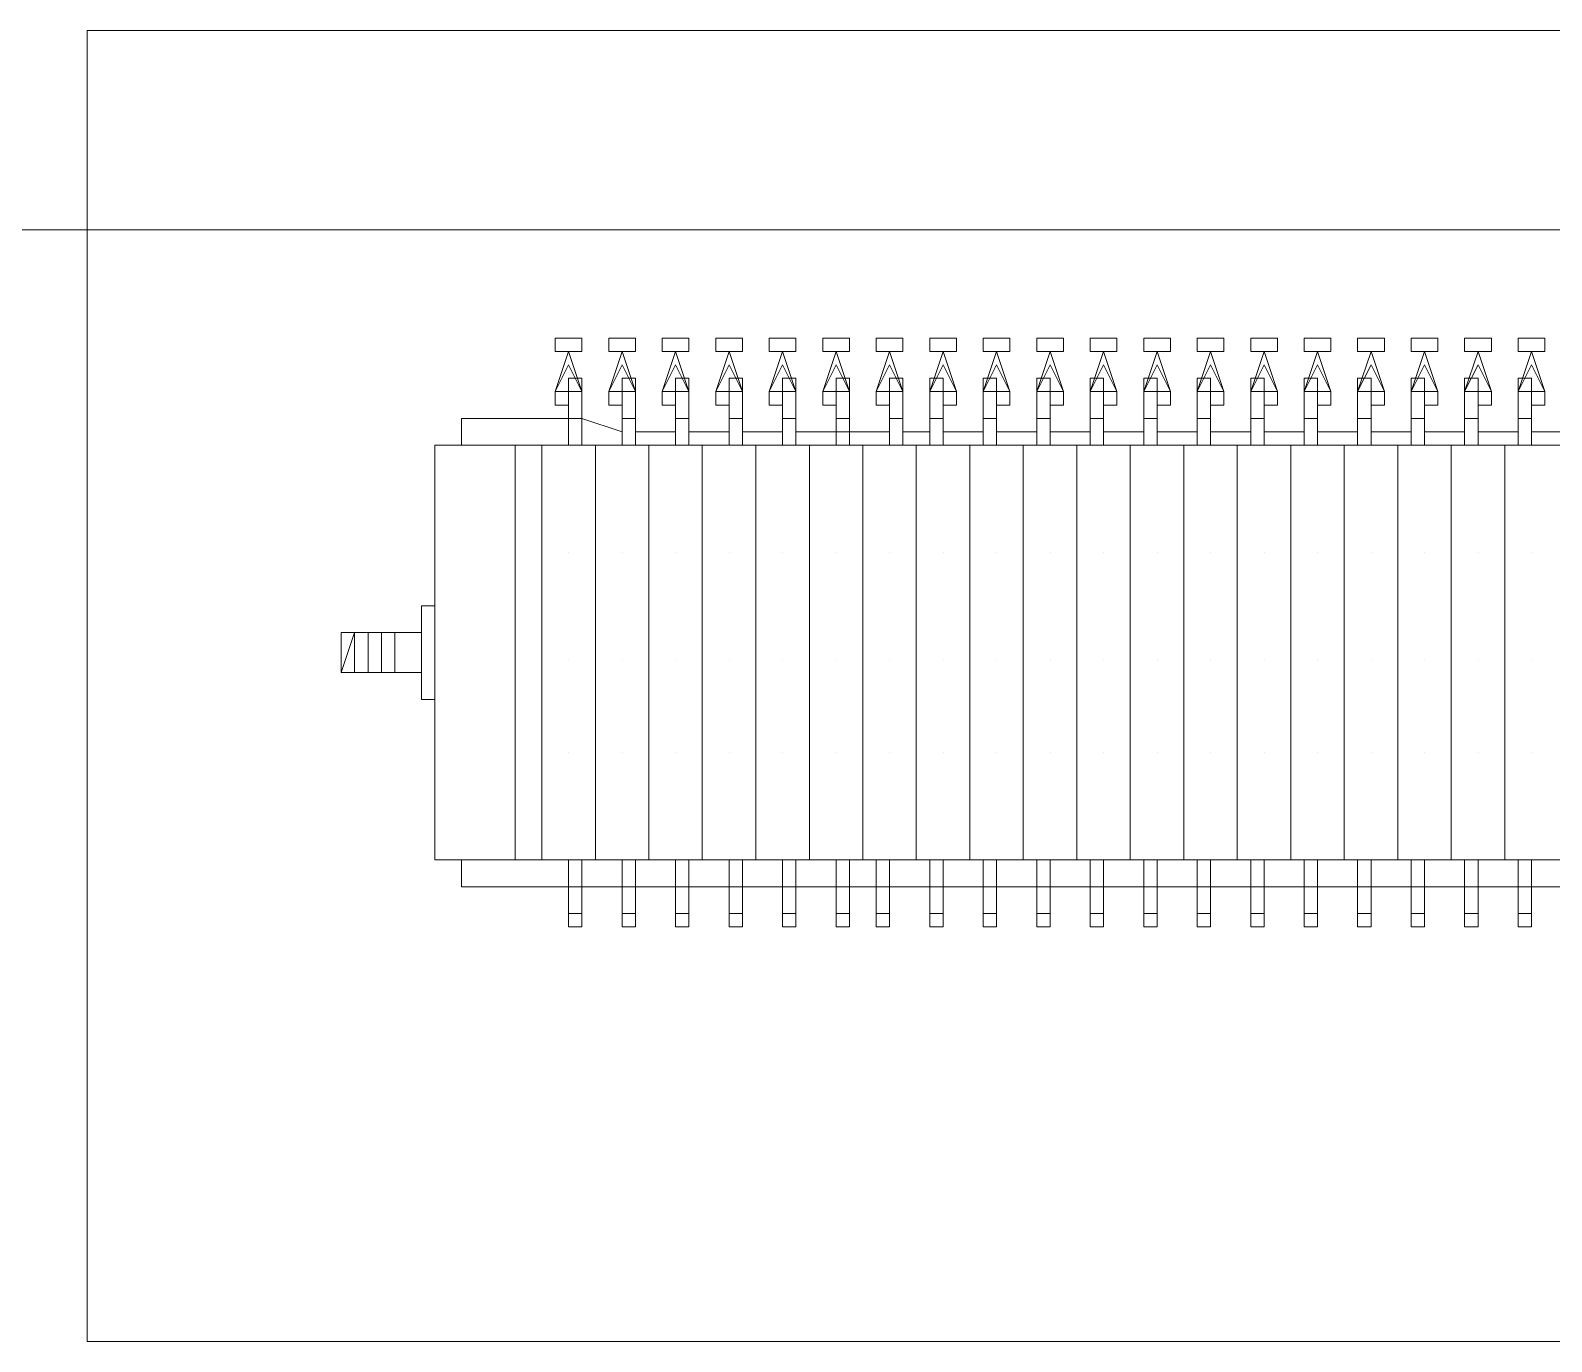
# Model space of a CAD drawing. Header units: millimetres. Extents: x -586673698 to -573385747, y -389867798 to -389752240.
# Drawn here: x -586651811 to -586651292, y -389780703 to -389780257 of the extents above; entities that cross this region are included whole.
import ezdxf

# ---------------------------------------------------------------- set-up
doc = ezdxf.new("R2010")
doc.units = ezdxf.units.MM
doc.header["$LTSCALE"] = 100
doc.linetypes.add('DASHED', pattern=[19.05, 12.7, -6.35])
doc.layers.add('DT-PL-SHAFT', color=230, linetype='Continuous')
doc.layers.add('PDF_FIRE', color=1, linetype='Continuous')
doc.layers.add('PDF_0', color=7, linetype='Continuous', true_color=0x7f7f7f)

# ---------------------------------------------------------------- blocks, each defined once
blk = doc.blocks.new('FP')
at = {"layer": 'PDF_0', "color": 7, "lineweight": 5}
for points in [[(49857.36, 43147.88), (49854.35, 43141.85), (49857.36, 43147.88), (49860.37, 43141.85), (49857.36, 43150.89), (49854.35, 43150.89), (49854.35, 43153.9), (49857.36, 43153.9), (49860.37, 43153.9), (49860.37, 43150.89), (49857.36, 43150.89), (49854.35, 43141.85), (49854.35, 43138.84), (49854.35, 43141.85), (49857.36, 43150.89), (49860.37, 43150.89), (49860.37, 43153.9), (49857.36, 43153.9), (49854.35, 43153.9), (49854.35, 43150.89), (49857.36, 43150.89), (49860.37, 43141.85)], [(49857.36, 43147.88), (49854.35, 43141.85), (49857.36, 43150.89), (49860.37, 43141.85), (49860.37, 43138.84), (49860.37, 43141.85)], [(49857.36, 43147.88), (49854.35, 43141.85), (49857.36, 43150.89), (49860.37, 43141.85), (49860.37, 43138.84), (49860.37, 43141.85)], [(49869.41, 43147.88), (49866.4, 43141.85), (49869.41, 43147.88), (49872.42, 43141.85), (49869.41, 43150.89), (49866.4, 43150.89), (49866.4, 43153.9), (49869.41, 43153.9), (49872.42, 43153.9), (49872.42, 43150.89), (49869.41, 43150.89), (49866.4, 43141.85), (49866.4, 43138.84), (49866.4, 43141.85), (49869.41, 43150.89), (49872.42, 43150.89), (49872.42, 43153.9), (49869.41, 43153.9), (49866.4, 43153.9), (49866.4, 43150.89), (49869.41, 43150.89), (49872.42, 43141.85)], [(49869.41, 43147.88), (49866.4, 43141.85), (49869.41, 43150.89), (49872.42, 43141.85), (49872.42, 43138.84), (49872.42, 43141.85)], [(49869.41, 43147.88), (49866.4, 43141.85), (49869.41, 43150.89), (49872.42, 43141.85), (49872.42, 43138.84), (49872.42, 43141.85)], [(49881.46, 43147.88), (49878.44, 43141.85), (49881.46, 43147.88), (49884.47, 43141.85), (49881.46, 43150.89), (49878.44, 43150.89), (49878.44, 43153.9), (49881.46, 43153.9), (49884.47, 43153.9), (49884.47, 43150.89), (49881.46, 43150.89), (49878.44, 43141.85), (49878.44, 43138.84), (49878.44, 43141.85), (49881.46, 43150.89), (49884.47, 43150.89), (49884.47, 43153.9), (49881.46, 43153.9), (49878.44, 43153.9), (49878.44, 43150.89), (49881.46, 43150.89), (49884.47, 43141.85)], [(49881.46, 43147.88), (49878.44, 43141.85), (49881.46, 43150.89), (49884.47, 43141.85), (49884.47, 43138.84), (49884.47, 43141.85)], [(49881.46, 43147.88), (49878.44, 43141.85), (49881.46, 43150.89), (49884.47, 43141.85), (49884.47, 43138.84), (49884.47, 43141.85)], [(49893.5, 43147.88), (49890.49, 43141.85), (49893.5, 43147.88), (49896.52, 43141.85), (49893.5, 43150.89), (49890.49, 43150.89), (49890.49, 43153.9), (49893.5, 43153.9), (49896.52, 43153.9), (49896.52, 43150.89), (49893.5, 43150.89), (49890.49, 43141.85), (49890.49, 43138.84), (49890.49, 43141.85), (49893.5, 43150.89), (49896.52, 43150.89), (49896.52, 43153.9), (49893.5, 43153.9), (49890.49, 43153.9), (49890.49, 43150.89), (49893.5, 43150.89), (49896.52, 43141.85)], [(49893.5, 43147.88), (49890.49, 43141.85), (49893.5, 43150.89), (49896.52, 43141.85), (49896.52, 43138.84), (49896.52, 43141.85)], [(49893.5, 43147.88), (49890.49, 43141.85), (49893.5, 43150.89), (49896.52, 43141.85), (49896.52, 43138.84), (49896.52, 43141.85)], [(49905.55, 43147.88), (49902.54, 43141.85), (49905.55, 43147.88), (49908.56, 43141.85), (49905.55, 43150.89), (49902.54, 43150.89), (49902.54, 43153.9), (49905.55, 43153.9), (49908.56, 43153.9), (49908.56, 43150.89), (49905.55, 43150.89), (49902.54, 43141.85), (49902.54, 43138.84), (49902.54, 43141.85), (49905.55, 43150.89), (49908.56, 43150.89), (49908.56, 43153.9), (49905.55, 43153.9), (49902.54, 43153.9), (49902.54, 43150.89), (49905.55, 43150.89), (49908.56, 43141.85)], [(49905.55, 43147.88), (49902.54, 43141.85), (49905.55, 43150.89), (49908.56, 43141.85), (49908.56, 43138.84), (49908.56, 43141.85)], [(49905.55, 43147.88), (49902.54, 43141.85), (49905.55, 43150.89), (49908.56, 43141.85), (49908.56, 43138.84), (49908.56, 43141.85)], [(49917.6, 43147.88), (49914.59, 43141.85), (49917.6, 43147.88), (49920.61, 43141.85), (49917.6, 43150.89), (49914.59, 43150.89), (49914.59, 43153.9), (49917.6, 43153.9), (49920.61, 43153.9), (49920.61, 43150.89), (49917.6, 43150.89), (49914.59, 43141.85), (49914.59, 43138.84), (49914.59, 43141.85), (49917.6, 43150.89), (49920.61, 43150.89), (49920.61, 43153.9), (49917.6, 43153.9), (49914.59, 43153.9), (49914.59, 43150.89), (49917.6, 43150.89), (49920.61, 43141.85)], [(49917.6, 43147.88), (49914.59, 43141.85), (49917.6, 43150.89), (49920.61, 43141.85), (49920.61, 43138.84), (49920.61, 43141.85)], [(49917.6, 43147.88), (49914.59, 43141.85), (49917.6, 43150.89), (49920.61, 43141.85), (49920.61, 43138.84), (49920.61, 43141.85)], [(49929.65, 43147.88), (49926.63, 43141.85), (49929.65, 43147.88), (49932.66, 43141.85), (49929.65, 43150.89), (49926.63, 43150.89), (49926.63, 43153.9), (49929.65, 43153.9), (49932.66, 43153.9), (49932.66, 43150.89), (49929.65, 43150.89), (49926.63, 43141.85), (49926.63, 43138.84), (49926.63, 43141.85), (49929.65, 43150.89), (49932.66, 43150.89), (49932.66, 43153.9), (49929.65, 43153.9), (49926.63, 43153.9), (49926.63, 43150.89), (49929.65, 43150.89), (49932.66, 43141.85)], [(49929.65, 43147.88), (49926.63, 43141.85), (49929.65, 43150.89), (49932.66, 43141.85), (49932.66, 43138.84), (49932.66, 43141.85)], [(49929.65, 43147.88), (49926.63, 43141.85), (49929.65, 43150.89), (49932.66, 43141.85), (49932.66, 43138.84), (49932.66, 43141.85)], [(49941.69, 43147.88), (49938.68, 43141.85), (49941.69, 43147.88), (49944.7, 43141.85), (49941.69, 43150.89), (49938.68, 43150.89), (49938.68, 43153.9), (49941.69, 43153.9), (49944.7, 43153.9), (49944.7, 43150.89), (49941.69, 43150.89), (49938.68, 43141.85), (49938.68, 43138.84), (49938.68, 43141.85), (49941.69, 43150.89), (49944.7, 43150.89), (49944.7, 43153.9), (49941.69, 43153.9), (49938.68, 43153.9), (49938.68, 43150.89), (49941.69, 43150.89), (49944.7, 43141.85)], [(49941.69, 43147.88), (49938.68, 43141.85), (49941.69, 43150.89), (49944.7, 43141.85), (49944.7, 43138.84), (49944.7, 43141.85)], [(49941.69, 43147.88), (49938.68, 43141.85), (49941.69, 43150.89), (49944.7, 43141.85), (49944.7, 43138.84), (49944.7, 43141.85)], [(49953.74, 43147.88), (49950.73, 43141.85), (49953.74, 43147.88), (49956.75, 43141.85), (49953.74, 43150.89), (49950.73, 43150.89), (49950.73, 43153.9), (49953.74, 43153.9), (49956.75, 43153.9), (49956.75, 43150.89), (49953.74, 43150.89), (49950.73, 43141.85), (49950.73, 43138.84), (49950.73, 43141.85), (49953.74, 43150.89), (49956.75, 43150.89), (49956.75, 43153.9), (49953.74, 43153.9), (49950.73, 43153.9), (49950.73, 43150.89), (49953.74, 43150.89), (49956.75, 43141.85)], [(49953.74, 43147.88), (49950.73, 43141.85), (49953.74, 43150.89), (49956.75, 43141.85), (49956.75, 43138.84), (49956.75, 43141.85)], [(49953.74, 43147.88), (49950.73, 43141.85), (49953.74, 43150.89), (49956.75, 43141.85), (49956.75, 43138.84), (49956.75, 43141.85)], [(49965.79, 43147.88), (49962.78, 43141.85), (49965.79, 43147.88), (49968.8, 43141.85), (49965.79, 43150.89), (49962.78, 43150.89), (49962.78, 43153.9), (49965.79, 43153.9), (49968.8, 43153.9), (49968.8, 43150.89), (49965.79, 43150.89), (49962.78, 43141.85), (49962.78, 43138.84), (49962.78, 43141.85), (49965.79, 43150.89), (49968.8, 43150.89), (49968.8, 43153.9), (49965.79, 43153.9), (49962.78, 43153.9), (49962.78, 43150.89), (49965.79, 43150.89), (49968.8, 43141.85)], [(49965.79, 43147.88), (49962.78, 43141.85), (49965.79, 43150.89), (49968.8, 43141.85), (49968.8, 43138.84), (49968.8, 43141.85)], [(49965.79, 43147.88), (49962.78, 43141.85), (49965.79, 43150.89), (49968.8, 43141.85), (49968.8, 43138.84), (49968.8, 43141.85)], [(49977.84, 43147.88), (49974.82, 43141.85), (49977.84, 43147.88), (49980.85, 43141.85), (49977.84, 43150.89), (49974.82, 43150.89), (49974.82, 43153.9), (49977.84, 43153.9), (49980.85, 43153.9), (49980.85, 43150.89), (49977.84, 43150.89), (49974.82, 43141.85), (49974.82, 43138.84), (49974.82, 43141.85), (49977.84, 43150.89), (49980.85, 43150.89), (49980.85, 43153.9), (49977.84, 43153.9), (49974.82, 43153.9), (49974.82, 43150.89), (49977.84, 43150.89), (49980.85, 43141.85)], [(49977.84, 43147.88), (49974.82, 43141.85), (49977.84, 43150.89), (49980.85, 43141.85), (49980.85, 43138.84), (49980.85, 43141.85)], [(49977.84, 43147.88), (49974.82, 43141.85), (49977.84, 43150.89), (49980.85, 43141.85), (49980.85, 43138.84), (49980.85, 43141.85)], [(49989.88, 43147.88), (49986.87, 43141.85), (49989.88, 43147.88), (49992.89, 43141.85), (49989.88, 43150.89), (49986.87, 43150.89), (49986.87, 43153.9), (49989.88, 43153.9), (49992.89, 43153.9), (49992.89, 43150.89), (49989.88, 43150.89), (49986.87, 43141.85), (49986.87, 43138.84), (49986.87, 43141.85), (49989.88, 43150.89), (49992.89, 43150.89), (49992.89, 43153.9), (49989.88, 43153.9), (49986.87, 43153.9), (49986.87, 43150.89), (49989.88, 43150.89), (49992.89, 43141.85)], [(49989.88, 43147.88), (49986.87, 43141.85), (49989.88, 43150.89), (49992.89, 43141.85), (49992.89, 43138.84), (49992.89, 43141.85)], [(49989.88, 43147.88), (49986.87, 43141.85), (49989.88, 43150.89), (49992.89, 43141.85), (49992.89, 43138.84), (49992.89, 43141.85)], [(50001.93, 43153.9), (49998.92, 43153.9), (49998.92, 43150.89), (50001.93, 43150.89), (49998.92, 43141.85), (49998.92, 43138.84), (49998.92, 43141.85), (50001.93, 43147.88), (50004.94, 43141.85), (50001.93, 43150.89), (50004.94, 43150.89), (50004.94, 43153.9)], [(50001.93, 43153.9), (49998.92, 43153.9), (49998.92, 43150.89), (50001.93, 43150.89), (49998.92, 43141.85), (49998.92, 43138.84), (49998.92, 43141.85), (50001.93, 43147.88), (50004.94, 43141.85), (50001.93, 43150.89), (50004.94, 43150.89), (50004.94, 43153.9)], [(50001.93, 43150.89), (49998.92, 43141.85), (50001.93, 43147.88), (50004.94, 43141.85), (50001.93, 43147.88), (49998.92, 43141.85), (50001.93, 43150.89), (50004.94, 43141.85), (50004.94, 43138.84), (50004.94, 43141.85)], [(50013.98, 43153.9), (50010.97, 43153.9), (50010.97, 43150.89), (50013.98, 43150.89), (50010.97, 43141.85), (50010.97, 43138.84), (50010.97, 43141.85), (50013.98, 43147.88), (50016.99, 43141.85), (50013.98, 43150.89), (50016.99, 43150.89), (50016.99, 43153.9)], [(50013.98, 43153.9), (50010.97, 43153.9), (50010.97, 43150.89), (50013.98, 43150.89), (50010.97, 43141.85), (50010.97, 43138.84), (50010.97, 43141.85), (50013.98, 43147.88), (50016.99, 43141.85), (50013.98, 43150.89), (50016.99, 43150.89), (50016.99, 43153.9)], [(50013.98, 43150.89), (50010.97, 43141.85), (50013.98, 43147.88), (50016.99, 43141.85), (50013.98, 43147.88), (50010.97, 43141.85), (50013.98, 43150.89), (50016.99, 43141.85), (50016.99, 43138.84), (50016.99, 43141.85)], [(50026.02, 43153.9), (50023.01, 43153.9), (50023.01, 43150.89), (50026.02, 43150.89), (50023.01, 43141.85), (50023.01, 43138.84), (50023.01, 43141.85), (50026.02, 43147.88), (50029.04, 43141.85), (50026.02, 43150.89), (50029.04, 43150.89), (50029.04, 43153.9)], [(50026.02, 43153.9), (50023.01, 43153.9), (50023.01, 43150.89), (50026.02, 43150.89), (50023.01, 43141.85), (50023.01, 43138.84), (50023.01, 43141.85), (50026.02, 43147.88), (50029.04, 43141.85), (50026.02, 43150.89), (50029.04, 43150.89), (50029.04, 43153.9)], [(50026.02, 43150.89), (50023.01, 43141.85), (50026.02, 43147.88), (50029.04, 43141.85), (50026.02, 43147.88), (50023.01, 43141.85), (50026.02, 43150.89), (50029.04, 43141.85), (50029.04, 43138.84), (50029.04, 43141.85)], [(50038.07, 43153.9), (50035.06, 43153.9), (50035.06, 43150.89), (50038.07, 43150.89), (50035.06, 43141.85), (50035.06, 43138.84), (50035.06, 43141.85), (50038.07, 43147.88), (50041.08, 43141.85), (50038.07, 43150.89), (50041.08, 43150.89), (50041.08, 43153.9)], [(50038.07, 43153.9), (50035.06, 43153.9), (50035.06, 43150.89), (50038.07, 43150.89), (50035.06, 43141.85), (50035.06, 43138.84), (50035.06, 43141.85), (50038.07, 43147.88), (50041.08, 43141.85), (50038.07, 43150.89), (50041.08, 43150.89), (50041.08, 43153.9)], [(50038.07, 43150.89), (50035.06, 43141.85), (50038.07, 43147.88), (50041.08, 43141.85), (50038.07, 43147.88), (50035.06, 43141.85), (50038.07, 43150.89), (50041.08, 43141.85), (50041.08, 43138.84), (50041.08, 43141.85)], [(50050.12, 43153.9), (50047.11, 43153.9), (50047.11, 43150.89), (50050.12, 43150.89), (50047.11, 43141.85), (50047.11, 43138.84), (50047.11, 43141.85), (50050.12, 43147.88), (50053.13, 43141.85), (50050.12, 43150.89), (50053.13, 43150.89), (50053.13, 43153.9)], [(50050.12, 43153.9), (50047.11, 43153.9), (50047.11, 43150.89), (50050.12, 43150.89), (50047.11, 43141.85), (50047.11, 43138.84), (50047.11, 43141.85), (50050.12, 43147.88), (50053.13, 43141.85), (50050.12, 43150.89), (50053.13, 43150.89), (50053.13, 43153.9)], [(50050.12, 43150.89), (50047.11, 43141.85), (50050.12, 43147.88), (50053.13, 43141.85), (50050.12, 43147.88), (50047.11, 43141.85), (50050.12, 43150.89), (50053.13, 43141.85), (50053.13, 43138.84), (50053.13, 43141.85)], [(50062.17, 43153.9), (50059.16, 43153.9), (50059.16, 43150.89), (50062.17, 43150.89), (50059.16, 43141.85), (50059.16, 43138.84), (50059.16, 43141.85), (50062.17, 43147.88), (50065.18, 43141.85), (50062.17, 43150.89), (50065.18, 43150.89), (50065.18, 43153.9)], [(50062.17, 43153.9), (50059.16, 43153.9), (50059.16, 43150.89), (50062.17, 43150.89), (50059.16, 43141.85), (50059.16, 43138.84), (50059.16, 43141.85), (50062.17, 43147.88), (50065.18, 43141.85), (50062.17, 43150.89), (50065.18, 43150.89), (50065.18, 43153.9)], [(50062.17, 43150.89), (50059.16, 43141.85), (50062.17, 43147.88), (50065.18, 43141.85), (50062.17, 43147.88), (50059.16, 43141.85), (50062.17, 43150.89), (50065.18, 43141.85), (50065.18, 43138.84), (50065.18, 43141.85)], [(50074.21, 43153.9), (50071.2, 43153.9), (50071.2, 43150.89), (50074.21, 43150.89), (50071.2, 43141.85), (50071.2, 43138.84), (50071.2, 43141.85), (50074.21, 43147.88), (50077.23, 43141.85), (50074.21, 43150.89), (50077.23, 43150.89), (50077.23, 43153.9)], [(50074.21, 43153.9), (50071.2, 43153.9), (50071.2, 43150.89), (50074.21, 43150.89), (50071.2, 43141.85), (50071.2, 43138.84), (50071.2, 43141.85), (50074.21, 43147.88), (50077.23, 43141.85), (50074.21, 43150.89), (50077.23, 43150.89), (50077.23, 43153.9)], [(50074.21, 43150.89), (50071.2, 43141.85), (50074.21, 43147.88), (50077.23, 43141.85), (50074.21, 43147.88), (50071.2, 43141.85), (50074.21, 43150.89), (50077.23, 43141.85), (50077.23, 43138.84), (50077.23, 43141.85)], [(49860.37, 43144.86), (49860.37, 43129.8), (49860.37, 43144.86), (49857.36, 43144.86), (49857.36, 43129.8), (49857.36, 43144.86)], [(49872.42, 43144.86), (49872.42, 43129.8), (49872.42, 43144.86), (49869.41, 43144.86), (49869.41, 43129.8), (49869.41, 43144.86)], [(49884.47, 43144.86), (49884.47, 43129.8), (49884.47, 43144.86), (49881.46, 43144.86), (49881.46, 43129.8), (49881.46, 43144.86)], [(49896.52, 43144.86), (49896.52, 43129.8), (49896.52, 43144.86), (49893.5, 43144.86), (49893.5, 43129.8), (49893.5, 43144.86)], [(49908.56, 43144.86), (49908.56, 43129.8), (49908.56, 43144.86), (49905.55, 43144.86), (49905.55, 43129.8), (49905.55, 43144.86)], [(49920.61, 43144.86), (49920.61, 43129.8), (49920.61, 43144.86), (49917.6, 43144.86), (49917.6, 43129.8), (49917.6, 43144.86)], [(49932.66, 43144.86), (49932.66, 43129.8), (49932.66, 43144.86), (49929.65, 43144.86), (49929.65, 43129.8), (49929.65, 43144.86)], [(49944.7, 43144.86), (49944.7, 43129.8), (49944.7, 43144.86), (49941.69, 43144.86), (49941.69, 43129.8), (49941.69, 43144.86)], [(49956.75, 43144.86), (49956.75, 43129.8), (49956.75, 43144.86), (49953.74, 43144.86), (49953.74, 43129.8), (49953.74, 43144.86)], [(49968.8, 43144.86), (49968.8, 43129.8), (49968.8, 43144.86), (49965.79, 43144.86), (49965.79, 43129.8), (49965.79, 43144.86)], [(49980.85, 43144.86), (49980.85, 43129.8), (49980.85, 43144.86), (49977.84, 43144.86), (49977.84, 43129.8), (49977.84, 43144.86)], [(49992.89, 43144.86), (49992.89, 43129.8), (49992.89, 43144.86), (49989.88, 43144.86), (49989.88, 43129.8), (49989.88, 43144.86)], [(50001.93, 43144.86), (50001.93, 43129.8), (50001.93, 43144.86), (49998.92, 43144.86), (49998.92, 43129.8), (49998.92, 43144.86)], [(50013.98, 43129.8), (50013.98, 43144.86), (50010.97, 43144.86), (50010.97, 43129.8)], [(50013.98, 43129.8), (50013.98, 43144.86), (50010.97, 43144.86), (50010.97, 43129.8)], [(50026.02, 43144.86), (50026.02, 43129.8), (50026.02, 43144.86), (50023.01, 43144.86), (50023.01, 43129.8), (50023.01, 43144.86)], [(50038.07, 43144.86), (50038.07, 43129.8), (50038.07, 43144.86), (50035.06, 43144.86), (50035.06, 43129.8), (50035.06, 43144.86)], [(50050.12, 43144.86), (50050.12, 43129.8), (50050.12, 43144.86), (50047.11, 43144.86), (50047.11, 43129.8), (50047.11, 43144.86)], [(50062.17, 43144.86), (50062.17, 43129.8), (50062.17, 43144.86), (50059.16, 43144.86), (50059.16, 43129.8), (50059.16, 43144.86)], [(50074.21, 43144.86), (50074.21, 43129.8), (50074.21, 43144.86), (50071.2, 43144.86), (50071.2, 43129.8), (50071.2, 43144.86)], [(49857.36, 43141.85), (49854.35, 43141.85), (49854.35, 43138.84), (49857.36, 43138.84), (49854.35, 43138.84), (49854.35, 43141.85), (49857.36, 43141.85), (49860.37, 43141.85)], [(49869.41, 43141.85), (49866.4, 43141.85), (49866.4, 43138.84), (49869.41, 43138.84), (49866.4, 43138.84), (49866.4, 43141.85), (49869.41, 43141.85), (49872.42, 43141.85)], [(49881.46, 43141.85), (49878.44, 43141.85), (49878.44, 43138.84), (49881.46, 43138.84), (49878.44, 43138.84), (49878.44, 43141.85), (49881.46, 43141.85), (49884.47, 43141.85)], [(49893.5, 43141.85), (49890.49, 43141.85), (49890.49, 43138.84), (49893.5, 43138.84), (49890.49, 43138.84), (49890.49, 43141.85), (49893.5, 43141.85), (49896.52, 43141.85)], [(49905.55, 43141.85), (49902.54, 43141.85), (49902.54, 43138.84), (49905.55, 43138.84), (49902.54, 43138.84), (49902.54, 43141.85), (49905.55, 43141.85), (49908.56, 43141.85)], [(49917.6, 43141.85), (49914.59, 43141.85), (49914.59, 43138.84), (49917.6, 43138.84), (49914.59, 43138.84), (49914.59, 43141.85), (49917.6, 43141.85), (49920.61, 43141.85)], [(49929.65, 43141.85), (49926.63, 43141.85), (49926.63, 43138.84), (49929.65, 43138.84), (49926.63, 43138.84), (49926.63, 43141.85), (49929.65, 43141.85), (49932.66, 43141.85)], [(49941.69, 43141.85), (49938.68, 43141.85), (49938.68, 43138.84), (49941.69, 43138.84), (49938.68, 43138.84), (49938.68, 43141.85), (49941.69, 43141.85), (49944.7, 43141.85)], [(49953.74, 43141.85), (49950.73, 43141.85), (49950.73, 43138.84), (49953.74, 43138.84), (49950.73, 43138.84), (49950.73, 43141.85), (49953.74, 43141.85), (49956.75, 43141.85)], [(49965.79, 43141.85), (49962.78, 43141.85), (49962.78, 43138.84), (49965.79, 43138.84), (49962.78, 43138.84), (49962.78, 43141.85), (49965.79, 43141.85), (49968.8, 43141.85)], [(49977.84, 43141.85), (49974.82, 43141.85), (49974.82, 43138.84), (49977.84, 43138.84), (49974.82, 43138.84), (49974.82, 43141.85), (49977.84, 43141.85), (49980.85, 43141.85)], [(49989.88, 43141.85), (49986.87, 43141.85), (49986.87, 43138.84), (49989.88, 43138.84), (49986.87, 43138.84), (49986.87, 43141.85), (49989.88, 43141.85), (49992.89, 43141.85)], [(50001.93, 43141.85), (49998.92, 43141.85), (50001.93, 43141.85), (50004.94, 43141.85), (50004.94, 43138.84), (50001.93, 43138.84), (50004.94, 43138.84), (50004.94, 43141.85)], [(50013.98, 43141.85), (50010.97, 43141.85), (50013.98, 43141.85), (50016.99, 43141.85), (50016.99, 43138.84), (50013.98, 43138.84), (50016.99, 43138.84), (50016.99, 43141.85)], [(50026.02, 43141.85), (50023.01, 43141.85), (50026.02, 43141.85), (50029.04, 43141.85), (50029.04, 43138.84), (50026.02, 43138.84), (50029.04, 43138.84), (50029.04, 43141.85)], [(50038.07, 43141.85), (50035.06, 43141.85), (50038.07, 43141.85), (50041.08, 43141.85), (50041.08, 43138.84), (50038.07, 43138.84), (50041.08, 43138.84), (50041.08, 43141.85)], [(50050.12, 43141.85), (50047.11, 43141.85), (50050.12, 43141.85), (50053.13, 43141.85), (50053.13, 43138.84), (50050.12, 43138.84), (50053.13, 43138.84), (50053.13, 43141.85)], [(50062.17, 43141.85), (50059.16, 43141.85), (50062.17, 43141.85), (50065.18, 43141.85), (50065.18, 43138.84), (50062.17, 43138.84), (50065.18, 43138.84), (50065.18, 43141.85)], [(50074.21, 43141.85), (50071.2, 43141.85), (50074.21, 43141.85), (50077.23, 43141.85), (50077.23, 43138.84), (50074.21, 43138.84), (50077.23, 43138.84), (50077.23, 43141.85)], [(49857.36, 43135.83), (49860.37, 43135.83)], [(49869.41, 43135.83), (49872.42, 43135.83)], [(49881.46, 43135.83), (49884.47, 43135.83)], [(49893.5, 43135.83), (49896.52, 43135.83)], [(49905.55, 43135.83), (49908.56, 43135.83)], [(49917.6, 43135.83), (49920.61, 43135.83)], [(49929.65, 43135.83), (49932.66, 43135.83)], [(49941.69, 43135.83), (49944.7, 43135.83)], [(49953.74, 43135.83), (49956.75, 43135.83)], [(49965.79, 43135.83), (49968.8, 43135.83)], [(49977.84, 43135.83), (49980.85, 43135.83)], [(49989.88, 43135.83), (49992.89, 43135.83)], [(49998.92, 43135.83), (50001.93, 43135.83)], [(50010.97, 43135.83), (50013.98, 43135.83)], [(50023.01, 43135.83), (50026.02, 43135.83)], [(50035.06, 43135.83), (50038.07, 43135.83)], [(50047.11, 43135.83), (50050.12, 43135.83)], [(50059.16, 43135.83), (50062.17, 43135.83)], [(50071.2, 43135.83), (50074.21, 43135.83), (50071.2, 43135.83), (50062.17, 43132.82)], [(50098.31, 43135.83), (50098.31, 43129.8), (50098.31, 43135.83), (50083.25, 43135.83), (50074.21, 43135.83), (50083.25, 43135.83), (50098.31, 43135.83), (50083.25, 43135.83)], [(49848.33, 43132.82), (49857.36, 43132.82)], [(49860.37, 43132.82), (49869.41, 43132.82)], [(49872.42, 43132.82), (49881.46, 43132.82)], [(49884.47, 43132.82), (49893.5, 43132.82)], [(49896.52, 43132.82), (49905.55, 43132.82)], [(49908.56, 43132.82), (49917.6, 43132.82)], [(49920.61, 43132.82), (49929.65, 43132.82)], [(49932.66, 43132.82), (49941.69, 43132.82)], [(49944.7, 43132.82), (49953.74, 43132.82)], [(49956.75, 43132.82), (49965.79, 43132.82)], [(49968.8, 43132.82), (49977.84, 43132.82)], [(49980.85, 43132.82), (49989.88, 43132.82)], [(49992.89, 43132.82), (49998.92, 43132.82)], [(50020, 43132.82), (50001.93, 43132.82)], [(50020, 43132.82), (50001.93, 43132.82)], [(50013.98, 43132.82), (50023.01, 43132.82)], [(50026.02, 43132.82), (50035.06, 43132.82)], [(50038.07, 43132.82), (50047.11, 43132.82)], [(50050.12, 43132.82), (50059.16, 43132.82)], [(50104.33, 43036.44), (49598.34, 43036.44), (49598.34, 43129.8), (50104.33, 43129.8), (49598.34, 43129.8), (49598.34, 43036.44)], [(49863.38, 43129.8), (49863.38, 43036.44)], [(49863.38, 43129.8), (49863.38, 43036.44)], [(49875.43, 43129.8), (49875.43, 43036.44)], [(49875.43, 43129.8), (49875.43, 43036.44)], [(49887.48, 43129.8), (49887.48, 43036.44)], [(49887.48, 43129.8), (49887.48, 43036.44)], [(49899.53, 43129.8), (49899.53, 43036.44)], [(49899.53, 43129.8), (49899.53, 43036.44)], [(49911.57, 43129.8), (49911.57, 43036.44)], [(49911.57, 43129.8), (49911.57, 43036.44)], [(49935.67, 43129.8), (49935.67, 43036.44)], [(49947.72, 43129.8), (49947.72, 43036.44)], [(49959.76, 43129.8), (49959.76, 43036.44)], [(49971.81, 43129.8), (49971.81, 43036.44)], [(49983.86, 43129.8), (49983.86, 43036.44)], [(49995.91, 43129.8), (49995.91, 43036.44)], [(49995.91, 43129.8), (49995.91, 43036.44)], [(50007.95, 43129.8), (50007.95, 43036.44)], [(50007.95, 43099.69), (50007.95, 43129.8), (50007.95, 43105.71), (50007.95, 43129.8)], [(50020, 43129.8), (50007.95, 43129.8), (50007.95, 43036.44), (50020, 43036.44)], [(50020, 43129.8), (50007.95, 43129.8)], [(50032.05, 43129.8), (50032.05, 43036.44)], [(50032.05, 43129.8), (50032.05, 43036.44)], [(50044.1, 43129.8), (50044.1, 43036.44)], [(50044.1, 43129.8), (50044.1, 43036.44)], [(50056.14, 43129.8), (50056.14, 43036.44)], [(50056.14, 43129.8), (50056.14, 43036.44)], [(50071.2, 43030.41), (50068.19, 43030.41), (50062.17, 43030.41), (50059.16, 43030.41), (50062.17, 43030.41), (50068.19, 43030.41), (50071.2, 43030.41), (50074.21, 43030.41), (50080.24, 43030.41), (50083.25, 43030.41), (50089.27, 43030.41), (50092.29, 43030.41), (50089.27, 43030.41), (50083.25, 43030.41), (50098.31, 43030.41), (50098.31, 43036.44), (50104.33, 43036.44), (50104.33, 43129.8), (50098.31, 43129.8), (50104.33, 43129.8), (50104.33, 43036.44), (50098.31, 43036.44), (50098.31, 43030.41), (50095.3, 43030.41), (50098.31, 43030.41), (50083.25, 43030.41), (50080.24, 43030.41), (50074.21, 43030.41)], [(50068.19, 43129.8), (50068.19, 43036.44)], [(50068.19, 43129.8), (50068.19, 43036.44)], [(50080.24, 43129.8), (50080.24, 43036.44)], [(50080.24, 43129.8), (50080.24, 43036.44)], [(50086.26, 43129.8), (50086.26, 43036.44)], [(50107.34, 43072.58), (50104.33, 43072.58), (50104.33, 43093.66), (50107.34, 43093.66)], [(50107.34, 43072.58), (50104.33, 43072.58), (50104.33, 43093.66), (50107.34, 43093.66)], [(50116.38, 43078.6), (50116.38, 43087.64)], [(49860.37, 43021.38), (49860.37, 43036.44), (49854.35, 43036.44), (49860.37, 43036.44), (49860.37, 43021.38), (49857.36, 43021.38), (49857.36, 43036.44), (49857.36, 43021.38)], [(49872.42, 43021.38), (49872.42, 43036.44), (49866.4, 43036.44), (49872.42, 43036.44), (49872.42, 43021.38), (49869.41, 43021.38), (49869.41, 43036.44), (49869.41, 43021.38)], [(49884.47, 43021.38), (49884.47, 43036.44), (49878.44, 43036.44), (49884.47, 43036.44), (49884.47, 43021.38), (49881.46, 43021.38), (49881.46, 43036.44), (49881.46, 43021.38)], [(49896.52, 43021.38), (49896.52, 43036.44), (49890.49, 43036.44), (49896.52, 43036.44), (49896.52, 43021.38), (49893.5, 43021.38), (49893.5, 43036.44), (49893.5, 43021.38)], [(49908.56, 43021.38), (49908.56, 43036.44), (49902.54, 43036.44), (49908.56, 43036.44), (49908.56, 43021.38), (49905.55, 43021.38), (49905.55, 43036.44), (49905.55, 43021.38)], [(49920.61, 43021.38), (49920.61, 43036.44), (49914.59, 43036.44), (49920.61, 43036.44), (49920.61, 43021.38), (49917.6, 43021.38), (49917.6, 43036.44), (49917.6, 43021.38)], [(49932.66, 43021.38), (49932.66, 43036.44), (49926.63, 43036.44), (49932.66, 43036.44), (49932.66, 43021.38), (49929.65, 43021.38), (49929.65, 43036.44), (49929.65, 43021.38)], [(49944.7, 43021.38), (49944.7, 43036.44), (49938.68, 43036.44), (49944.7, 43036.44), (49944.7, 43021.38), (49941.69, 43021.38), (49941.69, 43036.44), (49941.69, 43021.38)], [(49956.75, 43021.38), (49956.75, 43036.44), (49950.73, 43036.44), (49956.75, 43036.44), (49956.75, 43021.38), (49953.74, 43021.38), (49953.74, 43036.44), (49953.74, 43021.38)], [(49968.8, 43021.38), (49968.8, 43036.44), (49962.78, 43036.44), (49968.8, 43036.44), (49968.8, 43021.38), (49965.79, 43021.38), (49965.79, 43036.44), (49965.79, 43021.38)], [(49980.85, 43021.38), (49980.85, 43036.44), (49974.82, 43036.44), (49980.85, 43036.44), (49980.85, 43021.38), (49977.84, 43021.38), (49977.84, 43036.44), (49977.84, 43021.38)], [(49992.89, 43021.38), (49992.89, 43036.44), (49986.87, 43036.44), (49992.89, 43036.44), (49992.89, 43021.38), (49989.88, 43021.38), (49989.88, 43036.44), (49989.88, 43021.38)], [(49992.89, 43036.44), (49986.87, 43036.44)], [(49992.89, 43021.38), (49992.89, 43036.44), (49992.89, 43021.38), (49989.88, 43021.38), (49989.88, 43036.44), (49989.88, 43021.38)], [(50004.94, 43021.38), (50004.94, 43036.44), (49998.92, 43036.44), (50004.94, 43036.44), (50004.94, 43021.38), (50001.93, 43021.38), (50001.93, 43036.44), (50001.93, 43021.38)], [(50013.98, 43036.44), (50013.98, 43021.38), (50010.97, 43021.38), (50010.97, 43036.44)], [(50013.98, 43036.44), (50013.98, 43021.38), (50010.97, 43021.38), (50010.97, 43036.44)], [(50026.02, 43036.44), (50026.02, 43021.38), (50023.01, 43021.38), (50023.01, 43036.44)], [(50026.02, 43036.44), (50026.02, 43021.38), (50023.01, 43021.38), (50023.01, 43036.44)], [(50038.07, 43036.44), (50038.07, 43021.38), (50035.06, 43021.38), (50035.06, 43036.44)], [(50038.07, 43036.44), (50038.07, 43021.38), (50035.06, 43021.38), (50035.06, 43036.44)], [(50050.12, 43036.44), (50050.12, 43021.38), (50047.11, 43021.38), (50047.11, 43036.44)], [(50050.12, 43036.44), (50050.12, 43021.38), (50047.11, 43021.38), (50047.11, 43036.44)], [(50062.17, 43036.44), (50062.17, 43021.38), (50059.16, 43021.38), (50059.16, 43036.44)], [(50062.17, 43036.44), (50062.17, 43021.38), (50059.16, 43021.38), (50059.16, 43036.44)], [(50074.21, 43036.44), (50074.21, 43021.38), (50071.2, 43021.38), (50071.2, 43036.44)], [(50074.21, 43036.44), (50074.21, 43021.38), (50071.2, 43021.38), (50071.2, 43036.44)], [(49845.31, 43030.41), (49848.33, 43030.41), (49851.34, 43030.41), (49857.36, 43030.41), (49851.34, 43030.41), (49848.33, 43030.41)], [(49857.36, 43030.41), (49860.37, 43030.41), (49863.38, 43030.41), (49869.41, 43030.41), (49863.38, 43030.41), (49860.37, 43030.41)], [(49869.41, 43030.41), (49872.42, 43030.41), (49875.43, 43030.41), (49881.46, 43030.41), (49875.43, 43030.41), (49872.42, 43030.41)], [(49881.46, 43030.41), (49884.47, 43030.41), (49887.48, 43030.41), (49893.5, 43030.41), (49887.48, 43030.41), (49884.47, 43030.41)], [(49893.5, 43030.41), (49896.52, 43030.41), (49899.53, 43030.41), (49905.55, 43030.41), (49899.53, 43030.41), (49896.52, 43030.41)], [(49905.55, 43030.41), (49908.56, 43030.41), (49911.57, 43030.41), (49917.6, 43030.41), (49911.57, 43030.41), (49908.56, 43030.41)], [(49917.6, 43030.41), (49920.61, 43030.41), (49923.62, 43030.41), (49929.65, 43030.41), (49923.62, 43030.41), (49920.61, 43030.41)], [(49929.65, 43030.41), (49932.66, 43030.41), (49935.67, 43030.41), (49941.69, 43030.41), (49935.67, 43030.41), (49932.66, 43030.41)], [(49941.69, 43030.41), (49944.7, 43030.41), (49947.72, 43030.41), (49953.74, 43030.41), (49947.72, 43030.41), (49944.7, 43030.41)], [(49953.74, 43030.41), (49956.75, 43030.41), (49959.76, 43030.41), (49965.79, 43030.41), (49959.76, 43030.41), (49956.75, 43030.41)], [(49965.79, 43030.41), (49968.8, 43030.41), (49971.81, 43030.41), (49977.84, 43030.41), (49980.85, 43030.41), (49977.84, 43030.41), (49971.81, 43030.41), (49968.8, 43030.41)], [(49983.86, 43030.41), (49980.85, 43030.41), (49989.88, 43030.41), (49992.89, 43030.41), (49995.91, 43030.41), (50001.93, 43030.41), (49995.91, 43030.41), (49992.89, 43030.41), (49989.88, 43030.41), (49980.85, 43030.41)], [(50001.93, 43030.41), (49995.91, 43030.41), (49992.89, 43030.41), (49989.88, 43030.41), (49992.89, 43030.41), (49995.91, 43030.41), (50001.93, 43030.41), (50004.94, 43030.41), (50020, 43030.41), (50004.94, 43030.41), (50007.95, 43030.41), (50010.97, 43030.41), (50007.95, 43030.41), (50010.97, 43030.41), (50007.95, 43030.41), (50004.94, 43030.41)], [(50010.97, 43030.41), (50013.98, 43030.41), (50020, 43030.41), (50023.01, 43030.41), (50020, 43030.41), (50013.98, 43030.41)], [(50023.01, 43030.41), (50026.02, 43030.41), (50032.05, 43030.41), (50035.06, 43030.41), (50032.05, 43030.41), (50026.02, 43030.41)], [(50035.06, 43030.41), (50038.07, 43030.41), (50044.1, 43030.41), (50047.11, 43030.41), (50044.1, 43030.41), (50038.07, 43030.41)], [(50047.11, 43030.41), (50050.12, 43030.41), (50056.14, 43030.41), (50059.16, 43030.41), (50056.14, 43030.41), (50050.12, 43030.41)], [(49860.37, 43024.39), (49857.36, 43024.39)], [(49872.42, 43024.39), (49869.41, 43024.39)], [(49884.47, 43024.39), (49881.46, 43024.39)], [(49896.52, 43024.39), (49893.5, 43024.39)], [(49908.56, 43024.39), (49905.55, 43024.39)], [(49920.61, 43024.39), (49917.6, 43024.39)], [(49932.66, 43024.39), (49929.65, 43024.39)], [(49944.7, 43024.39), (49941.69, 43024.39)], [(49956.75, 43024.39), (49953.74, 43024.39)], [(49968.8, 43024.39), (49965.79, 43024.39)], [(49980.85, 43024.39), (49977.84, 43024.39)], [(49992.89, 43024.39), (49989.88, 43024.39)], [(49992.89, 43024.39), (49989.88, 43024.39)], [(50004.94, 43024.39), (50001.93, 43024.39)], [(50013.98, 43024.39), (50010.97, 43024.39)], [(50026.02, 43024.39), (50023.01, 43024.39)], [(50038.07, 43024.39), (50035.06, 43024.39)], [(50050.12, 43024.39), (50047.11, 43024.39)], [(50062.17, 43024.39), (50059.16, 43024.39)], [(50074.21, 43024.39), (50071.2, 43024.39)]]:
    blk.add_lwpolyline(points, close=True, dxfattribs=at)
for points in [[(50089.27, 43135.83), (50089.27, 43135.83)], [(50089.27, 43135.83), (50089.27, 43135.83)], [(50095.3, 43135.83), (50095.3, 43135.83)], [(50095.3, 43135.83), (50095.3, 43135.83)], [(49923.62, 43129.8), (49923.62, 43036.44), (49923.62, 43129.8)], [(49923.62, 43129.8), (49923.62, 43036.44), (49923.62, 43129.8)], [(50007.95, 43129.8), (50020, 43129.8)], [(50007.95, 43036.44), (50007.95, 43129.8)], [(50007.95, 43036.44), (50007.95, 43129.8)], [(50007.95, 43129.8), (50007.95, 43036.44)], [(50020, 43129.8), (50020, 43036.44), (50020, 43129.8)], [(50020, 43036.44), (50020, 43129.8)], [(50020, 43129.8), (50020, 43036.44), (50020, 43129.8)], [(49857.36, 43105.71), (49857.36, 43105.71)], [(49857.36, 43105.71), (49857.36, 43105.71)], [(49857.36, 43105.71), (49857.36, 43105.71)], [(49857.36, 43105.71), (49857.36, 43105.71)], [(49857.36, 43105.71), (49857.36, 43105.71)], [(49857.36, 43105.71), (49857.36, 43105.71)], [(49869.41, 43105.71), (49869.41, 43105.71)], [(49869.41, 43105.71), (49869.41, 43105.71)], [(49869.41, 43105.71), (49869.41, 43105.71)], [(49869.41, 43105.71), (49869.41, 43105.71)], [(49869.41, 43105.71), (49869.41, 43105.71)], [(49869.41, 43105.71), (49869.41, 43105.71)], [(49881.46, 43105.71), (49881.46, 43105.71)], [(49881.46, 43105.71), (49881.46, 43105.71)], [(49881.46, 43105.71), (49881.46, 43105.71)], [(49881.46, 43105.71), (49881.46, 43105.71)], [(49881.46, 43105.71), (49881.46, 43105.71)], [(49881.46, 43105.71), (49881.46, 43105.71)], [(49893.5, 43105.71), (49893.5, 43105.71)], [(49893.5, 43105.71), (49893.5, 43105.71)], [(49893.5, 43105.71), (49893.5, 43105.71)], [(49893.5, 43105.71), (49893.5, 43105.71)], [(49893.5, 43105.71), (49893.5, 43105.71)], [(49893.5, 43105.71), (49893.5, 43105.71)], [(49905.55, 43105.71), (49905.55, 43105.71)], [(49905.55, 43105.71), (49905.55, 43105.71)], [(49905.55, 43105.71), (49905.55, 43105.71)], [(49905.55, 43105.71), (49905.55, 43105.71)], [(49905.55, 43105.71), (49905.55, 43105.71)], [(49905.55, 43105.71), (49905.55, 43105.71)], [(49917.6, 43105.71), (49917.6, 43105.71)], [(49917.6, 43105.71), (49917.6, 43105.71)], [(49917.6, 43105.71), (49917.6, 43105.71)], [(49917.6, 43105.71), (49917.6, 43105.71)], [(49929.65, 43105.71), (49929.65, 43105.71)], [(49929.65, 43105.71), (49929.65, 43105.71)], [(49941.69, 43105.71), (49941.69, 43105.71)], [(49941.69, 43105.71), (49941.69, 43105.71)], [(49953.74, 43105.71), (49953.74, 43105.71)], [(49953.74, 43105.71), (49953.74, 43105.71)], [(49965.79, 43105.71), (49965.79, 43105.71)], [(49965.79, 43105.71), (49965.79, 43105.71)], [(49977.84, 43105.71), (49977.84, 43105.71)], [(49977.84, 43105.71), (49977.84, 43105.71)], [(49989.88, 43105.71), (49989.88, 43105.71)], [(49989.88, 43105.71), (49989.88, 43105.71)], [(50001.93, 43105.71), (50001.93, 43105.71)], [(50001.93, 43105.71), (50001.93, 43105.71)], [(50013.98, 43105.71), (50013.98, 43105.71)], [(50013.98, 43105.71), (50013.98, 43105.71)], [(50026.02, 43105.71), (50026.02, 43105.71)], [(50026.02, 43105.71), (50026.02, 43105.71)], [(50026.02, 43105.71), (50026.02, 43105.71)], [(50026.02, 43105.71), (50026.02, 43105.71)], [(50026.02, 43105.71), (50026.02, 43105.71)], [(50026.02, 43105.71), (50026.02, 43105.71)], [(50038.07, 43105.71), (50038.07, 43105.71)], [(50038.07, 43105.71), (50038.07, 43105.71)], [(50038.07, 43105.71), (50038.07, 43105.71)], [(50038.07, 43105.71), (50038.07, 43105.71)], [(50038.07, 43105.71), (50038.07, 43105.71)], [(50038.07, 43105.71), (50038.07, 43105.71)], [(50050.12, 43105.71), (50050.12, 43105.71)], [(50050.12, 43105.71), (50050.12, 43105.71)], [(50050.12, 43105.71), (50050.12, 43105.71)], [(50050.12, 43105.71), (50050.12, 43105.71)], [(50050.12, 43105.71), (50050.12, 43105.71)], [(50050.12, 43105.71), (50050.12, 43105.71)], [(50062.17, 43105.71), (50062.17, 43105.71)], [(50062.17, 43105.71), (50062.17, 43105.71)], [(50062.17, 43105.71), (50062.17, 43105.71)], [(50062.17, 43105.71), (50062.17, 43105.71)], [(50062.17, 43105.71), (50062.17, 43105.71)], [(50062.17, 43105.71), (50062.17, 43105.71)], [(50074.21, 43105.71), (50074.21, 43105.71)], [(50074.21, 43105.71), (50074.21, 43105.71)], [(50074.21, 43105.71), (50074.21, 43105.71)], [(50074.21, 43105.71), (50074.21, 43105.71)], [(50074.21, 43105.71), (50074.21, 43105.71)], [(50074.21, 43105.71), (50074.21, 43105.71)], [(50107.34, 43078.6), (50125.42, 43078.6), (50125.42, 43087.64), (50125.42, 43084.63), (50125.42, 43087.64), (50107.34, 43087.64), (50125.42, 43087.64), (50125.42, 43078.6), (50122.4, 43087.64), (50125.42, 43078.6)], [(50113.37, 43078.6), (50113.37, 43087.64), (50113.37, 43078.6)], [(50113.37, 43078.6), (50113.37, 43087.64), (50113.37, 43078.6)], [(50119.39, 43078.6), (50119.39, 43087.64), (50119.39, 43078.6)], [(50119.39, 43078.6), (50119.39, 43087.64), (50119.39, 43078.6)], [(50122.4, 43078.6), (50122.4, 43087.64), (50122.4, 43078.6)], [(50122.4, 43078.6), (50122.4, 43087.64), (50122.4, 43078.6)], [(49857.36, 43081.62), (49857.36, 43081.62)], [(49857.36, 43081.62), (49857.36, 43081.62)], [(49857.36, 43081.62), (49857.36, 43081.62)], [(49857.36, 43081.62), (49857.36, 43081.62)], [(49857.36, 43081.62), (49857.36, 43081.62)], [(49857.36, 43081.62), (49857.36, 43081.62)], [(49869.41, 43081.62), (49869.41, 43081.62)], [(49869.41, 43081.62), (49869.41, 43081.62)], [(49869.41, 43081.62), (49869.41, 43081.62)], [(49869.41, 43081.62), (49869.41, 43081.62)], [(49869.41, 43081.62), (49869.41, 43081.62)], [(49869.41, 43081.62), (49869.41, 43081.62)], [(49881.46, 43081.62), (49881.46, 43081.62)], [(49881.46, 43081.62), (49881.46, 43081.62)], [(49881.46, 43081.62), (49881.46, 43081.62)], [(49881.46, 43081.62), (49881.46, 43081.62)], [(49881.46, 43081.62), (49881.46, 43081.62)], [(49881.46, 43081.62), (49881.46, 43081.62)], [(49893.5, 43081.62), (49893.5, 43081.62)], [(49893.5, 43081.62), (49893.5, 43081.62)], [(49893.5, 43081.62), (49893.5, 43081.62)], [(49893.5, 43081.62), (49893.5, 43081.62)], [(49893.5, 43081.62), (49893.5, 43081.62)], [(49893.5, 43081.62), (49893.5, 43081.62)], [(49905.55, 43081.62), (49905.55, 43081.62)], [(49905.55, 43081.62), (49905.55, 43081.62)], [(49905.55, 43081.62), (49905.55, 43081.62)], [(49905.55, 43081.62), (49905.55, 43081.62)], [(49905.55, 43081.62), (49905.55, 43081.62)], [(49905.55, 43081.62), (49905.55, 43081.62)], [(49917.6, 43081.62), (49917.6, 43081.62)], [(49917.6, 43081.62), (49917.6, 43081.62)], [(49917.6, 43081.62), (49917.6, 43081.62)], [(49917.6, 43081.62), (49917.6, 43081.62)], [(49929.65, 43081.62), (49929.65, 43081.62)], [(49929.65, 43081.62), (49929.65, 43081.62)], [(49941.69, 43081.62), (49941.69, 43081.62)], [(49941.69, 43081.62), (49941.69, 43081.62)], [(49953.74, 43081.62), (49953.74, 43081.62)], [(49953.74, 43081.62), (49953.74, 43081.62)], [(49965.79, 43081.62), (49965.79, 43081.62)], [(49965.79, 43081.62), (49965.79, 43081.62)], [(49977.84, 43081.62), (49977.84, 43081.62)], [(49977.84, 43081.62), (49977.84, 43081.62)], [(49989.88, 43081.62), (49989.88, 43081.62)], [(49989.88, 43081.62), (49989.88, 43081.62)], [(50001.93, 43081.62), (50001.93, 43081.62)], [(50001.93, 43081.62), (50001.93, 43081.62)], [(50013.98, 43081.62), (50013.98, 43081.62)], [(50013.98, 43081.62), (50013.98, 43081.62)], [(50026.02, 43081.62), (50026.02, 43081.62)], [(50026.02, 43081.62), (50026.02, 43081.62)], [(50026.02, 43081.62), (50026.02, 43081.62)], [(50026.02, 43081.62), (50026.02, 43081.62)], [(50026.02, 43081.62), (50026.02, 43081.62)], [(50026.02, 43081.62), (50026.02, 43081.62)], [(50038.07, 43081.62), (50038.07, 43081.62)], [(50038.07, 43081.62), (50038.07, 43081.62)], [(50038.07, 43081.62), (50038.07, 43081.62)], [(50038.07, 43081.62), (50038.07, 43081.62)], [(50038.07, 43081.62), (50038.07, 43081.62)], [(50038.07, 43081.62), (50038.07, 43081.62)], [(50050.12, 43081.62), (50050.12, 43081.62)], [(50050.12, 43081.62), (50050.12, 43081.62)], [(50050.12, 43081.62), (50050.12, 43081.62)], [(50050.12, 43081.62), (50050.12, 43081.62)], [(50050.12, 43081.62), (50050.12, 43081.62)], [(50050.12, 43081.62), (50050.12, 43081.62)], [(50062.17, 43081.62), (50062.17, 43081.62)], [(50062.17, 43081.62), (50062.17, 43081.62)], [(50062.17, 43081.62), (50062.17, 43081.62)], [(50062.17, 43081.62), (50062.17, 43081.62)], [(50062.17, 43081.62), (50062.17, 43081.62)], [(50062.17, 43081.62), (50062.17, 43081.62)], [(50074.21, 43081.62), (50074.21, 43081.62)], [(50074.21, 43081.62), (50074.21, 43081.62)], [(50074.21, 43081.62), (50074.21, 43081.62)], [(50074.21, 43081.62), (50074.21, 43081.62)], [(50074.21, 43081.62), (50074.21, 43081.62)], [(50074.21, 43081.62), (50074.21, 43081.62)], [(49857.36, 43060.53), (49857.36, 43060.53)], [(49857.36, 43060.53), (49857.36, 43060.53)], [(49857.36, 43060.53), (49857.36, 43060.53)], [(49857.36, 43060.53), (49857.36, 43060.53)], [(49857.36, 43060.53), (49857.36, 43060.53)], [(49857.36, 43060.53), (49857.36, 43060.53)], [(49869.41, 43060.53), (49869.41, 43060.53)], [(49869.41, 43060.53), (49869.41, 43060.53)], [(49869.41, 43060.53), (49869.41, 43060.53)], [(49869.41, 43060.53), (49869.41, 43060.53)], [(49869.41, 43060.53), (49869.41, 43060.53)], [(49869.41, 43060.53), (49869.41, 43060.53)], [(49881.46, 43060.53), (49881.46, 43060.53)], [(49881.46, 43060.53), (49881.46, 43060.53)], [(49881.46, 43060.53), (49881.46, 43060.53)], [(49881.46, 43060.53), (49881.46, 43060.53)], [(49881.46, 43060.53), (49881.46, 43060.53)], [(49881.46, 43060.53), (49881.46, 43060.53)], [(49893.5, 43060.53), (49893.5, 43060.53)], [(49893.5, 43060.53), (49893.5, 43060.53)], [(49893.5, 43060.53), (49893.5, 43060.53)], [(49893.5, 43060.53), (49893.5, 43060.53)], [(49893.5, 43060.53), (49893.5, 43060.53)], [(49893.5, 43060.53), (49893.5, 43060.53)], [(49905.55, 43060.53), (49905.55, 43060.53)], [(49905.55, 43060.53), (49905.55, 43060.53)], [(49905.55, 43060.53), (49905.55, 43060.53)], [(49905.55, 43060.53), (49905.55, 43060.53)], [(49905.55, 43060.53), (49905.55, 43060.53)], [(49905.55, 43060.53), (49905.55, 43060.53)], [(49917.6, 43060.53), (49917.6, 43060.53)], [(49917.6, 43060.53), (49917.6, 43060.53)], [(49917.6, 43060.53), (49917.6, 43060.53)], [(49917.6, 43060.53), (49917.6, 43060.53)], [(49929.65, 43060.53), (49929.65, 43060.53)], [(49929.65, 43060.53), (49929.65, 43060.53)], [(49941.69, 43060.53), (49941.69, 43060.53)], [(49941.69, 43060.53), (49941.69, 43060.53)], [(49953.74, 43060.53), (49953.74, 43060.53)], [(49953.74, 43060.53), (49953.74, 43060.53)], [(49965.79, 43060.53), (49965.79, 43060.53)], [(49965.79, 43060.53), (49965.79, 43060.53)], [(49977.84, 43060.53), (49977.84, 43060.53)], [(49977.84, 43060.53), (49977.84, 43060.53)], [(49989.88, 43060.53), (49989.88, 43060.53)], [(49989.88, 43060.53), (49989.88, 43060.53)], [(50001.93, 43060.53), (50001.93, 43060.53)], [(50001.93, 43060.53), (50001.93, 43060.53)], [(50013.98, 43060.53), (50013.98, 43060.53)], [(50013.98, 43060.53), (50013.98, 43060.53)], [(50026.02, 43060.53), (50026.02, 43060.53)], [(50026.02, 43060.53), (50026.02, 43060.53)], [(50026.02, 43060.53), (50026.02, 43060.53)], [(50026.02, 43060.53), (50026.02, 43060.53)], [(50026.02, 43060.53), (50026.02, 43060.53)], [(50026.02, 43060.53), (50026.02, 43060.53)], [(50038.07, 43060.53), (50038.07, 43060.53)], [(50038.07, 43060.53), (50038.07, 43060.53)], [(50038.07, 43060.53), (50038.07, 43060.53)], [(50038.07, 43060.53), (50038.07, 43060.53)], [(50038.07, 43060.53), (50038.07, 43060.53)], [(50038.07, 43060.53), (50038.07, 43060.53)], [(50050.12, 43060.53), (50050.12, 43060.53)], [(50050.12, 43060.53), (50050.12, 43060.53)], [(50050.12, 43060.53), (50050.12, 43060.53)], [(50050.12, 43060.53), (50050.12, 43060.53)], [(50050.12, 43060.53), (50050.12, 43060.53)], [(50050.12, 43060.53), (50050.12, 43060.53)], [(50062.17, 43060.53), (50062.17, 43060.53)], [(50062.17, 43060.53), (50062.17, 43060.53)], [(50062.17, 43060.53), (50062.17, 43060.53)], [(50062.17, 43060.53), (50062.17, 43060.53)], [(50062.17, 43060.53), (50062.17, 43060.53)], [(50062.17, 43060.53), (50062.17, 43060.53)], [(50074.21, 43060.53), (50074.21, 43060.53)], [(50074.21, 43060.53), (50074.21, 43060.53)], [(50074.21, 43060.53), (50074.21, 43060.53)], [(50074.21, 43060.53), (50074.21, 43060.53)], [(50074.21, 43060.53), (50074.21, 43060.53)], [(50074.21, 43060.53), (50074.21, 43060.53)], [(50020, 43036.44), (50007.95, 43036.44)], [(50089.27, 43030.41), (50089.27, 43030.41)], [(50089.27, 43030.41), (50089.27, 43030.41)], [(50095.3, 43030.41), (50095.3, 43030.41)], [(50095.3, 43030.41), (50095.3, 43030.41)]]:
    blk.add_lwpolyline(points, dxfattribs=at)

msp = doc.modelspace()

# ---------------------------------------------------------------- linework, layer by layer
at = {"layer": 'DT-PL-SHAFT', "color": 8, "linetype": 'DASHED', "lineweight": 13, "ltscale": 50, "elevation": -309.98}
msp.add_lwpolyline([(-586643625.01, -389780324.48), (-586653588.01, -389780324.48)], dxfattribs=at)
at = {"layer": 'PDF_FIRE', "lineweight": 13, "elevation": -302.6}
msp.add_lwpolyline([(-586651791.29, -389780703.07), (-586650770.57, -389780703.07), (-586650770.57, -389780256.51), (-586651791.29, -389780256.51)], close=True, dxfattribs=at)

# ---------------------------------------------------------------- block references
at = {"lineweight": 13, "xscale": -1.512951762210247, "yscale": 1.512951762210247, "zscale": 1.512951762210247}
msp.add_blockref('FP', (-586575867.37, -389845651.08, -302.6), dxfattribs=at)

doc.saveas('drawing.dxf')
